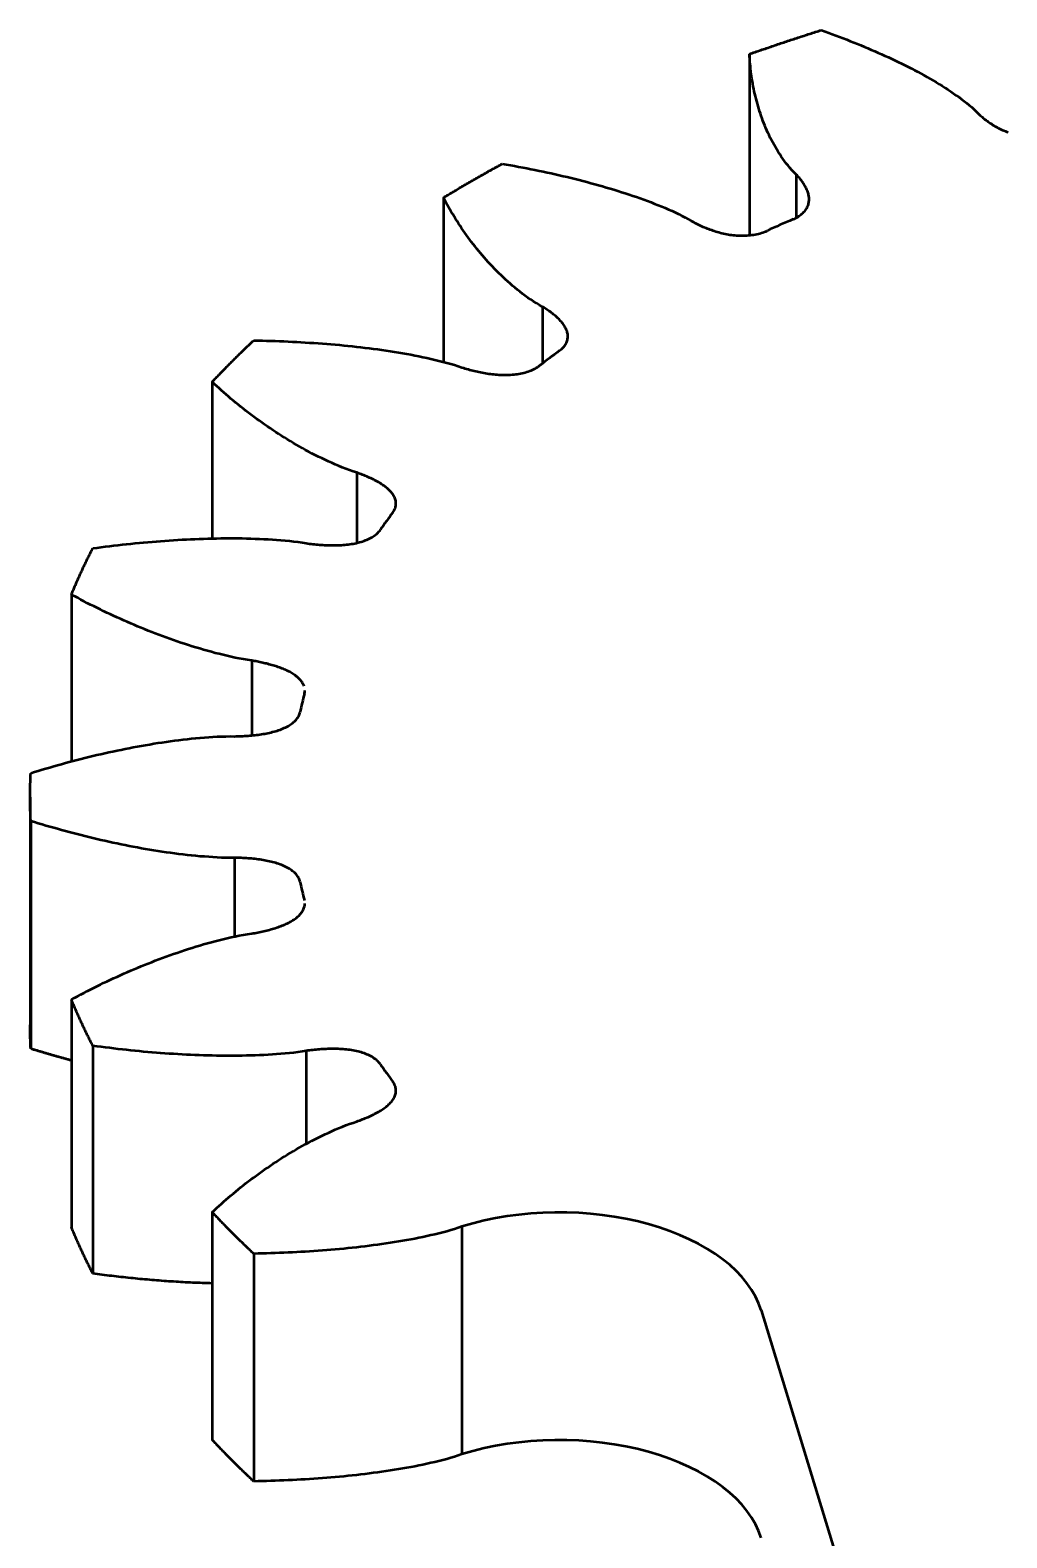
# Model space of a CAD drawing. Header units: inches. Extents: x -122986 to 27550, y -4965 to 6170.
# Drawn here: x 5648.99 to 5670.01, y 444.71 to 477.15 of the extents above; entities that cross this region are included whole.
import ezdxf

# ---------------------------------------------------------------- set-up
doc = ezdxf.new("R2010")
doc.units = ezdxf.units.IN
doc.header["$LTSCALE"] = 2
doc.header["$MEASUREMENT"] = 0
doc.layers.add('1 Đậm', color=7, linetype='Continuous', lineweight=50)

msp = doc.modelspace()

# ---------------------------------------------------------------- linework, layer by layer
at = {"layer": '1 Đậm', "lineweight": 50}
for p, q in [((5664.469, 476.634), (5664.469, 472.739)), ((5665.476, 474.046), (5665.476, 473.137)), ((5657.883, 473.547), (5657.883, 470.014)), ((5660.016, 471.197), (5660.016, 469.98)), ((5652.905, 469.58), (5652.905, 466.213)), ((5656.019, 467.63), (5656.019, 466.126)), ((5649.875, 465.005), (5649.875, 461.41)), ((5653.757, 463.586), (5653.757, 461.981)), ((5648.987, 460.649), (5648.987, 455.75)), ((5649, 460.132), (5649, 455.233)), ((5653.385, 459.342), (5653.385, 457.645)), ((5649.875, 456.293), (5649.875, 451.394)), ((5650.338, 455.295), (5650.338, 450.396)), ((5654.928, 455.187), (5654.928, 453.173)), ((5652.905, 451.717), (5652.905, 446.818)), ((5658.281, 451.405), (5658.281, 446.506)), ((5653.799, 450.823), (5653.799, 445.924)), ((5664.72, 449.608), (5673.528, 420.824))]:
    msp.add_line(p, q, dxfattribs=at)
for points in [[(5664.469, 476.634), (5664.499, 476.645), (5664.53, 476.656), (5664.56, 476.667), (5664.591, 476.677), (5664.622, 476.688), (5664.652, 476.699), (5664.683, 476.71), (5664.713, 476.72), (5664.744, 476.731), (5664.775, 476.742), (5664.805, 476.752), (5664.836, 476.763), (5664.867, 476.773), (5664.898, 476.784), (5664.928, 476.794), (5664.959, 476.805), (5664.99, 476.815), (5665.021, 476.826), (5665.052, 476.836), (5665.083, 476.847), (5665.113, 476.857), (5665.144, 476.868), (5665.175, 476.878), (5665.206, 476.888), (5665.237, 476.899), (5665.268, 476.909), (5665.299, 476.919), (5665.33, 476.93), (5665.361, 476.94), (5665.392, 476.95), (5665.423, 476.96), (5665.455, 476.97), (5665.486, 476.981), (5665.517, 476.991), (5665.548, 477.001), (5665.579, 477.011), (5665.61, 477.021), (5665.642, 477.031), (5665.673, 477.041), (5665.704, 477.051), (5665.735, 477.061), (5665.767, 477.071), (5665.798, 477.081), (5665.829, 477.091), (5665.861, 477.101), (5665.892, 477.111), (5665.924, 477.121), (5665.955, 477.131), (5665.986, 477.141), (5666.018, 477.151)], [(5666.018, 477.151), (5666.097, 477.122), (5666.175, 477.094), (5666.253, 477.065), (5666.331, 477.036), (5666.409, 477.007), (5666.486, 476.977), (5666.563, 476.947), (5666.64, 476.917), (5666.716, 476.887), (5666.792, 476.856), (5666.867, 476.825), (5666.943, 476.794), (5667.018, 476.762), (5667.092, 476.73), (5667.166, 476.698), (5667.24, 476.665), (5667.313, 476.633), (5667.386, 476.6), (5667.459, 476.566), (5667.531, 476.533), (5667.603, 476.499), (5667.674, 476.464), (5667.744, 476.43), (5667.815, 476.395), (5667.885, 476.36), (5667.954, 476.324), (5668.023, 476.288), (5668.091, 476.252), (5668.159, 476.216), (5668.226, 476.179), (5668.293, 476.142), (5668.359, 476.104), (5668.424, 476.066), (5668.489, 476.028), (5668.553, 475.989), (5668.616, 475.95), (5668.679, 475.91), (5668.741, 475.871), (5668.802, 475.83), (5668.862, 475.79), (5668.921, 475.748), (5668.98, 475.707), (5669.037, 475.665), (5669.093, 475.622), (5669.148, 475.579), (5669.201, 475.535), (5669.253, 475.491), (5669.304, 475.446), (5669.352, 475.4), (5669.396, 475.353)], [(5665.476, 474.046), (5665.428, 474.092), (5665.383, 474.139), (5665.341, 474.187), (5665.3, 474.235), (5665.262, 474.283), (5665.224, 474.332), (5665.188, 474.382), (5665.154, 474.431), (5665.121, 474.481), (5665.089, 474.532), (5665.058, 474.582), (5665.028, 474.633), (5664.999, 474.684), (5664.971, 474.735), (5664.944, 474.786), (5664.918, 474.837), (5664.893, 474.889), (5664.868, 474.94), (5664.845, 474.992), (5664.823, 475.044), (5664.801, 475.096), (5664.78, 475.148), (5664.76, 475.201), (5664.74, 475.253), (5664.722, 475.306), (5664.704, 475.358), (5664.687, 475.411), (5664.67, 475.463), (5664.654, 475.516), (5664.639, 475.569), (5664.625, 475.622), (5664.611, 475.675), (5664.598, 475.728), (5664.586, 475.781), (5664.574, 475.834), (5664.563, 475.887), (5664.552, 475.94), (5664.542, 475.993), (5664.533, 476.047), (5664.524, 476.1), (5664.516, 476.153), (5664.509, 476.207), (5664.502, 476.26), (5664.495, 476.313), (5664.49, 476.367), (5664.484, 476.42), (5664.48, 476.474), (5664.476, 476.527), (5664.472, 476.581), (5664.469, 476.634)], [(5669.396, 475.353), (5669.415, 475.335), (5669.435, 475.317), (5669.455, 475.3), (5669.475, 475.282), (5669.496, 475.265), (5669.517, 475.247), (5669.539, 475.23), (5669.561, 475.213), (5669.583, 475.197), (5669.606, 475.18), (5669.63, 475.164), (5669.653, 475.148), (5669.677, 475.132), (5669.702, 475.116), (5669.727, 475.101), (5669.753, 475.086), (5669.779, 475.071), (5669.806, 475.056), (5669.833, 475.042), (5669.86, 475.028), (5669.889, 475.015), (5669.917, 475.002), (5669.947, 474.989), (5669.977, 474.977), (5670.007, 474.965), (5670.038, 474.954)], [(5657.883, 473.547), (5657.907, 473.562), (5657.932, 473.577), (5657.956, 473.592), (5657.981, 473.606), (5658.006, 473.621), (5658.031, 473.636), (5658.055, 473.651), (5658.08, 473.666), (5658.105, 473.681), (5658.13, 473.696), (5658.155, 473.711), (5658.18, 473.725), (5658.205, 473.74), (5658.23, 473.755), (5658.255, 473.77), (5658.28, 473.785), (5658.305, 473.799), (5658.33, 473.814), (5658.355, 473.829), (5658.38, 473.843), (5658.405, 473.858), (5658.43, 473.873), (5658.456, 473.887), (5658.481, 473.902), (5658.506, 473.917), (5658.532, 473.931), (5658.557, 473.946), (5658.582, 473.96), (5658.608, 473.975), (5658.633, 473.99), (5658.659, 474.004), (5658.684, 474.019), (5658.71, 474.033), (5658.735, 474.048), (5658.761, 474.062), (5658.786, 474.076), (5658.812, 474.091), (5658.837, 474.105), (5658.863, 474.12), (5658.889, 474.134), (5658.915, 474.148), (5658.94, 474.163), (5658.966, 474.177), (5658.992, 474.191), (5659.018, 474.206), (5659.044, 474.22), (5659.07, 474.234), (5659.095, 474.248), (5659.121, 474.263), (5659.147, 474.277)], [(5659.147, 474.277), (5659.236, 474.261), (5659.325, 474.245), (5659.413, 474.229), (5659.501, 474.213), (5659.589, 474.196), (5659.677, 474.179), (5659.765, 474.162), (5659.853, 474.144), (5659.94, 474.126), (5660.027, 474.108), (5660.114, 474.089), (5660.201, 474.07), (5660.287, 474.051), (5660.373, 474.031), (5660.46, 474.011), (5660.545, 473.991), (5660.631, 473.97), (5660.716, 473.949), (5660.801, 473.928), (5660.886, 473.906), (5660.97, 473.884), (5661.054, 473.861), (5661.138, 473.839), (5661.222, 473.815), (5661.305, 473.792), (5661.388, 473.768), (5661.471, 473.744), (5661.553, 473.719), (5661.635, 473.694), (5661.716, 473.668), (5661.797, 473.642), (5661.878, 473.616), (5661.958, 473.589), (5662.038, 473.561), (5662.117, 473.534), (5662.196, 473.505), (5662.274, 473.476), (5662.351, 473.447), (5662.428, 473.417), (5662.505, 473.387), (5662.58, 473.356), (5662.655, 473.325), (5662.73, 473.292), (5662.803, 473.26), (5662.875, 473.226), (5662.947, 473.192), (5663.017, 473.157), (5663.085, 473.121), (5663.152, 473.084), (5663.216, 473.045)], [(5665.407, 473.081), (5665.436, 473.094), (5665.464, 473.108), (5665.49, 473.122), (5665.516, 473.137), (5665.54, 473.153), (5665.563, 473.17), (5665.585, 473.186), (5665.606, 473.204), (5665.625, 473.222), (5665.643, 473.24), (5665.66, 473.259), (5665.675, 473.278), (5665.689, 473.298), (5665.701, 473.318), (5665.712, 473.338), (5665.722, 473.358), (5665.73, 473.379), (5665.737, 473.4), (5665.743, 473.421), (5665.747, 473.442), (5665.751, 473.463), (5665.753, 473.484), (5665.754, 473.505), (5665.753, 473.526), (5665.752, 473.547), (5665.75, 473.568), (5665.747, 473.589), (5665.742, 473.61), (5665.737, 473.631), (5665.731, 473.652), (5665.724, 473.673), (5665.717, 473.693), (5665.708, 473.714), (5665.699, 473.734), (5665.689, 473.755), (5665.678, 473.775), (5665.667, 473.795), (5665.655, 473.815), (5665.643, 473.835), (5665.63, 473.855), (5665.617, 473.875), (5665.603, 473.894), (5665.589, 473.914), (5665.574, 473.933), (5665.559, 473.952), (5665.543, 473.971), (5665.527, 473.99), (5665.51, 474.009), (5665.494, 474.028), (5665.476, 474.046)], [(5660.016, 471.197), (5659.949, 471.234), (5659.884, 471.273), (5659.822, 471.313), (5659.761, 471.353), (5659.702, 471.394), (5659.644, 471.436), (5659.587, 471.478), (5659.532, 471.521), (5659.477, 471.564), (5659.424, 471.608), (5659.371, 471.652), (5659.32, 471.697), (5659.269, 471.742), (5659.219, 471.787), (5659.17, 471.832), (5659.122, 471.878), (5659.074, 471.924), (5659.028, 471.97), (5658.982, 472.017), (5658.937, 472.064), (5658.893, 472.111), (5658.849, 472.158), (5658.806, 472.205), (5658.764, 472.253), (5658.723, 472.301), (5658.682, 472.349), (5658.642, 472.397), (5658.602, 472.446), (5658.563, 472.494), (5658.525, 472.543), (5658.487, 472.592), (5658.45, 472.641), (5658.414, 472.69), (5658.378, 472.739), (5658.343, 472.789), (5658.308, 472.839), (5658.274, 472.888), (5658.241, 472.938), (5658.208, 472.988), (5658.176, 473.039), (5658.144, 473.089), (5658.113, 473.139), (5658.082, 473.19), (5658.052, 473.241), (5658.022, 473.291), (5657.993, 473.342), (5657.965, 473.393), (5657.937, 473.444), (5657.91, 473.495), (5657.883, 473.547)], [(5663.216, 473.045), (5663.243, 473.031), (5663.27, 473.016), (5663.297, 473.002), (5663.325, 472.989), (5663.353, 472.975), (5663.381, 472.961), (5663.409, 472.948), (5663.438, 472.935), (5663.467, 472.922), (5663.497, 472.91), (5663.527, 472.897), (5663.557, 472.885), (5663.587, 472.874), (5663.618, 472.862), (5663.649, 472.851), (5663.681, 472.84), (5663.713, 472.83), (5663.745, 472.82), (5663.777, 472.81), (5663.81, 472.801), (5663.844, 472.792), (5663.877, 472.784), (5663.911, 472.776), (5663.946, 472.769), (5663.98, 472.762), (5664.015, 472.756), (5664.05, 472.75), (5664.086, 472.745), (5664.122, 472.741), (5664.158, 472.737), (5664.194, 472.734), (5664.231, 472.732), (5664.267, 472.731), (5664.304, 472.73), (5664.34, 472.73), (5664.377, 472.731), (5664.413, 472.733), (5664.45, 472.736), (5664.486, 472.739), (5664.522, 472.744), (5664.557, 472.749), (5664.592, 472.755), (5664.627, 472.762), (5664.661, 472.77), (5664.694, 472.778), (5664.727, 472.788), (5664.759, 472.798), (5664.79, 472.809), (5664.82, 472.821), (5664.849, 472.834)], [(5660.382, 470.255), (5660.404, 470.271), (5660.424, 470.289), (5660.444, 470.307), (5660.462, 470.325), (5660.478, 470.344), (5660.493, 470.363), (5660.507, 470.383), (5660.519, 470.403), (5660.529, 470.423), (5660.538, 470.444), (5660.546, 470.464), (5660.552, 470.485), (5660.556, 470.506), (5660.559, 470.527), (5660.561, 470.548), (5660.561, 470.57), (5660.56, 470.591), (5660.558, 470.612), (5660.554, 470.633), (5660.549, 470.654), (5660.543, 470.675), (5660.535, 470.695), (5660.526, 470.716), (5660.517, 470.736), (5660.506, 470.756), (5660.494, 470.776), (5660.482, 470.796), (5660.468, 470.816), (5660.454, 470.835), (5660.439, 470.854), (5660.423, 470.873), (5660.406, 470.892), (5660.389, 470.911), (5660.371, 470.929), (5660.352, 470.947), (5660.333, 470.965), (5660.313, 470.983), (5660.293, 471.001), (5660.272, 471.018), (5660.25, 471.035), (5660.229, 471.052), (5660.207, 471.069), (5660.184, 471.086), (5660.161, 471.102), (5660.138, 471.119), (5660.114, 471.135), (5660.09, 471.151), (5660.065, 471.166), (5660.041, 471.182), (5660.016, 471.197)], [(5652.905, 469.58), (5652.922, 469.598), (5652.939, 469.616), (5652.956, 469.634), (5652.973, 469.652), (5652.99, 469.671), (5653.008, 469.689), (5653.025, 469.707), (5653.042, 469.725), (5653.06, 469.743), (5653.077, 469.761), (5653.094, 469.779), (5653.112, 469.797), (5653.129, 469.815), (5653.147, 469.833), (5653.164, 469.851), (5653.182, 469.869), (5653.199, 469.887), (5653.217, 469.905), (5653.235, 469.923), (5653.252, 469.941), (5653.27, 469.959), (5653.288, 469.977), (5653.306, 469.995), (5653.324, 470.013), (5653.341, 470.031), (5653.359, 470.048), (5653.377, 470.066), (5653.395, 470.084), (5653.413, 470.102), (5653.431, 470.12), (5653.449, 470.138), (5653.467, 470.156), (5653.486, 470.173), (5653.504, 470.191), (5653.522, 470.209), (5653.54, 470.227), (5653.559, 470.244), (5653.577, 470.262), (5653.595, 470.28), (5653.614, 470.298), (5653.632, 470.315), (5653.65, 470.333), (5653.669, 470.351), (5653.687, 470.368), (5653.706, 470.386), (5653.725, 470.404), (5653.743, 470.421), (5653.762, 470.439), (5653.781, 470.457), (5653.799, 470.474)], [(5653.799, 470.474), (5653.892, 470.472), (5653.985, 470.47), (5654.077, 470.468), (5654.17, 470.465), (5654.262, 470.462), (5654.355, 470.459), (5654.448, 470.455), (5654.54, 470.451), (5654.632, 470.447), (5654.725, 470.442), (5654.817, 470.437), (5654.909, 470.432), (5655.002, 470.426), (5655.094, 470.42), (5655.186, 470.414), (5655.278, 470.407), (5655.37, 470.4), (5655.461, 470.392), (5655.553, 470.384), (5655.645, 470.376), (5655.736, 470.367), (5655.827, 470.358), (5655.919, 470.348), (5656.01, 470.338), (5656.101, 470.328), (5656.192, 470.317), (5656.282, 470.306), (5656.373, 470.295), (5656.463, 470.283), (5656.553, 470.27), (5656.643, 470.257), (5656.733, 470.244), (5656.822, 470.23), (5656.912, 470.215), (5657.001, 470.2), (5657.089, 470.184), (5657.178, 470.168), (5657.266, 470.152), (5657.354, 470.134), (5657.441, 470.116), (5657.528, 470.098), (5657.615, 470.079), (5657.701, 470.059), (5657.786, 470.038), (5657.871, 470.017), (5657.955, 469.994), (5658.039, 469.971), (5658.121, 469.946), (5658.202, 469.92), (5658.281, 469.893)], [(5658.281, 469.893), (5658.314, 469.883), (5658.346, 469.873), (5658.379, 469.863), (5658.412, 469.854), (5658.445, 469.845), (5658.478, 469.836), (5658.512, 469.828), (5658.545, 469.819), (5658.579, 469.811), (5658.613, 469.804), (5658.648, 469.796), (5658.682, 469.789), (5658.717, 469.782), (5658.752, 469.776), (5658.787, 469.77), (5658.822, 469.764), (5658.858, 469.759), (5658.893, 469.754), (5658.929, 469.749), (5658.965, 469.745), (5659.001, 469.742), (5659.037, 469.739), (5659.074, 469.737), (5659.11, 469.735), (5659.146, 469.733), (5659.183, 469.733), (5659.22, 469.732), (5659.256, 469.733), (5659.293, 469.734), (5659.329, 469.736), (5659.366, 469.739), (5659.402, 469.742), (5659.438, 469.746), (5659.473, 469.751), (5659.509, 469.756), (5659.543, 469.763), (5659.578, 469.77), (5659.612, 469.778), (5659.645, 469.787), (5659.678, 469.796), (5659.71, 469.807), (5659.741, 469.818), (5659.771, 469.83), (5659.8, 469.842), (5659.829, 469.856), (5659.856, 469.87), (5659.882, 469.884), (5659.907, 469.9), (5659.931, 469.916), (5659.954, 469.933)], [(5656.019, 467.63), (5655.937, 467.655), (5655.858, 467.683), (5655.78, 467.712), (5655.703, 467.742), (5655.627, 467.773), (5655.553, 467.804), (5655.479, 467.837), (5655.406, 467.87), (5655.334, 467.904), (5655.262, 467.938), (5655.192, 467.973), (5655.122, 468.008), (5655.053, 468.044), (5654.985, 468.08), (5654.917, 468.116), (5654.85, 468.153), (5654.784, 468.191), (5654.718, 468.228), (5654.653, 468.266), (5654.588, 468.305), (5654.524, 468.344), (5654.461, 468.383), (5654.398, 468.422), (5654.336, 468.462), (5654.275, 468.502), (5654.214, 468.542), (5654.153, 468.583), (5654.093, 468.624), (5654.034, 468.665), (5653.975, 468.706), (5653.917, 468.748), (5653.859, 468.79), (5653.802, 468.832), (5653.745, 468.874), (5653.689, 468.917), (5653.633, 468.96), (5653.578, 469.003), (5653.523, 469.046), (5653.469, 469.089), (5653.416, 469.133), (5653.362, 469.177), (5653.31, 469.221), (5653.257, 469.265), (5653.206, 469.31), (5653.154, 469.354), (5653.104, 469.399), (5653.053, 469.444), (5653.003, 469.489), (5652.954, 469.534), (5652.905, 469.58)], [(5656.795, 466.773), (5656.808, 466.793), (5656.82, 466.813), (5656.831, 466.833), (5656.84, 466.854), (5656.848, 466.874), (5656.853, 466.895), (5656.858, 466.916), (5656.86, 466.937), (5656.861, 466.958), (5656.861, 466.98), (5656.859, 467.001), (5656.856, 467.022), (5656.851, 467.043), (5656.844, 467.063), (5656.836, 467.084), (5656.827, 467.105), (5656.816, 467.125), (5656.805, 467.145), (5656.791, 467.165), (5656.777, 467.184), (5656.762, 467.203), (5656.745, 467.222), (5656.728, 467.241), (5656.709, 467.259), (5656.69, 467.277), (5656.67, 467.294), (5656.649, 467.312), (5656.627, 467.328), (5656.604, 467.345), (5656.581, 467.361), (5656.557, 467.377), (5656.532, 467.393), (5656.507, 467.408), (5656.482, 467.423), (5656.455, 467.438), (5656.429, 467.453), (5656.402, 467.467), (5656.374, 467.481), (5656.346, 467.495), (5656.318, 467.508), (5656.289, 467.521), (5656.26, 467.534), (5656.231, 467.547), (5656.201, 467.559), (5656.172, 467.572), (5656.141, 467.584), (5656.111, 467.595), (5656.08, 467.607), (5656.05, 467.618), (5656.019, 467.63)], [(5650.338, 466.002), (5650.428, 466.014), (5650.519, 466.026), (5650.609, 466.038), (5650.7, 466.049), (5650.791, 466.06), (5650.882, 466.07), (5650.973, 466.081), (5651.064, 466.091), (5651.155, 466.1), (5651.246, 466.109), (5651.338, 466.118), (5651.429, 466.127), (5651.521, 466.135), (5651.613, 466.143), (5651.704, 466.151), (5651.796, 466.158), (5651.888, 466.165), (5651.98, 466.171), (5652.072, 466.177), (5652.165, 466.183), (5652.257, 466.188), (5652.349, 466.193), (5652.442, 466.197), (5652.534, 466.201), (5652.627, 466.205), (5652.719, 466.208), (5652.812, 466.211), (5652.904, 466.213), (5652.997, 466.215), (5653.09, 466.216), (5653.182, 466.217), (5653.275, 466.218), (5653.368, 466.217), (5653.461, 466.217), (5653.553, 466.216), (5653.646, 466.214), (5653.739, 466.211), (5653.831, 466.208), (5653.924, 466.205), (5654.016, 466.201), (5654.108, 466.196), (5654.201, 466.19), (5654.293, 466.184), (5654.385, 466.176), (5654.476, 466.168), (5654.568, 466.159), (5654.659, 466.149), (5654.749, 466.138), (5654.839, 466.125), (5654.928, 466.11)], [(5654.928, 466.11), (5654.964, 466.105), (5655, 466.101), (5655.036, 466.096), (5655.071, 466.092), (5655.107, 466.088), (5655.144, 466.085), (5655.18, 466.082), (5655.216, 466.079), (5655.252, 466.076), (5655.289, 466.074), (5655.325, 466.072), (5655.362, 466.07), (5655.398, 466.069), (5655.435, 466.068), (5655.471, 466.067), (5655.508, 466.067), (5655.545, 466.067), (5655.581, 466.067), (5655.618, 466.068), (5655.654, 466.07), (5655.691, 466.072), (5655.727, 466.075), (5655.763, 466.078), (5655.799, 466.081), (5655.835, 466.085), (5655.871, 466.09), (5655.906, 466.095), (5655.941, 466.101), (5655.976, 466.108), (5656.01, 466.115), (5656.044, 466.123), (5656.078, 466.132), (5656.111, 466.141), (5656.143, 466.151), (5656.175, 466.162), (5656.205, 466.173), (5656.235, 466.185), (5656.265, 466.198), (5656.293, 466.211), (5656.32, 466.226), (5656.346, 466.24), (5656.371, 466.256), (5656.395, 466.272), (5656.418, 466.288), (5656.439, 466.305), (5656.459, 466.323), (5656.478, 466.341), (5656.495, 466.36), (5656.511, 466.379), (5656.526, 466.398)], [(5649.875, 465.005), (5649.883, 465.025), (5649.892, 465.045), (5649.9, 465.065), (5649.909, 465.085), (5649.917, 465.105), (5649.926, 465.125), (5649.934, 465.145), (5649.943, 465.165), (5649.951, 465.185), (5649.96, 465.205), (5649.969, 465.225), (5649.977, 465.245), (5649.986, 465.265), (5649.995, 465.285), (5650.004, 465.305), (5650.013, 465.325), (5650.022, 465.345), (5650.031, 465.365), (5650.04, 465.385), (5650.049, 465.405), (5650.058, 465.425), (5650.067, 465.445), (5650.076, 465.465), (5650.085, 465.485), (5650.095, 465.505), (5650.104, 465.525), (5650.113, 465.545), (5650.123, 465.565), (5650.132, 465.585), (5650.141, 465.605), (5650.151, 465.625), (5650.16, 465.645), (5650.17, 465.665), (5650.18, 465.684), (5650.189, 465.704), (5650.199, 465.724), (5650.208, 465.744), (5650.218, 465.764), (5650.228, 465.784), (5650.238, 465.804), (5650.248, 465.824), (5650.258, 465.843), (5650.267, 465.863), (5650.277, 465.883), (5650.287, 465.903), (5650.297, 465.923), (5650.308, 465.943), (5650.318, 465.962), (5650.328, 465.982), (5650.338, 466.002)], [(5653.757, 463.586), (5653.667, 463.598), (5653.578, 463.613), (5653.489, 463.63), (5653.402, 463.647), (5653.315, 463.666), (5653.228, 463.685), (5653.143, 463.706), (5653.057, 463.727), (5652.973, 463.748), (5652.888, 463.771), (5652.805, 463.794), (5652.721, 463.817), (5652.639, 463.842), (5652.556, 463.866), (5652.475, 463.891), (5652.393, 463.917), (5652.312, 463.943), (5652.232, 463.97), (5652.152, 463.997), (5652.073, 464.025), (5651.993, 464.052), (5651.915, 464.081), (5651.837, 464.11), (5651.759, 464.139), (5651.681, 464.168), (5651.604, 464.198), (5651.528, 464.228), (5651.452, 464.259), (5651.376, 464.29), (5651.3, 464.321), (5651.226, 464.352), (5651.151, 464.384), (5651.077, 464.416), (5651.003, 464.449), (5650.93, 464.481), (5650.857, 464.514), (5650.784, 464.548), (5650.712, 464.581), (5650.64, 464.615), (5650.569, 464.649), (5650.498, 464.684), (5650.427, 464.718), (5650.357, 464.753), (5650.287, 464.788), (5650.217, 464.824), (5650.148, 464.86), (5650.079, 464.895), (5650.011, 464.932), (5649.943, 464.968), (5649.875, 465.005)], [(5654.883, 463.036), (5654.876, 463.053), (5654.869, 463.071), (5654.86, 463.088), (5654.85, 463.105), (5654.839, 463.122), (5654.828, 463.138), (5654.815, 463.154), (5654.801, 463.17), (5654.786, 463.186), (5654.771, 463.202), (5654.755, 463.217), (5654.737, 463.232), (5654.719, 463.246), (5654.701, 463.261), (5654.681, 463.275), (5654.661, 463.288), (5654.64, 463.302), (5654.619, 463.315), (5654.597, 463.327), (5654.575, 463.34), (5654.552, 463.352), (5654.528, 463.363), (5654.504, 463.375), (5654.48, 463.386), (5654.455, 463.396), (5654.43, 463.407), (5654.405, 463.417), (5654.379, 463.427), (5654.353, 463.437), (5654.326, 463.446), (5654.3, 463.455), (5654.273, 463.464), (5654.245, 463.472), (5654.218, 463.481), (5654.19, 463.489), (5654.162, 463.497), (5654.134, 463.504), (5654.106, 463.512), (5654.078, 463.519), (5654.049, 463.526), (5654.02, 463.533), (5653.992, 463.54), (5653.963, 463.546), (5653.934, 463.552), (5653.904, 463.558), (5653.875, 463.564), (5653.846, 463.57), (5653.816, 463.575), (5653.787, 463.581), (5653.757, 463.586)], [(5654.89, 462.875), (5654.891, 462.876), (5654.891, 462.878), (5654.891, 462.879), (5654.892, 462.88), (5654.892, 462.881), (5654.892, 462.883), (5654.892, 462.884), (5654.893, 462.885), (5654.893, 462.887), (5654.893, 462.888), (5654.893, 462.889), (5654.894, 462.891), (5654.894, 462.892), (5654.894, 462.893), (5654.894, 462.894), (5654.895, 462.896), (5654.895, 462.897), (5654.895, 462.898), (5654.895, 462.9), (5654.896, 462.901), (5654.896, 462.902), (5654.896, 462.904), (5654.896, 462.905), (5654.896, 462.906), (5654.896, 462.907), (5654.897, 462.909), (5654.897, 462.91), (5654.897, 462.911), (5654.897, 462.913), (5654.897, 462.914), (5654.897, 462.915), (5654.897, 462.917), (5654.898, 462.918), (5654.898, 462.919), (5654.898, 462.921), (5654.898, 462.922), (5654.898, 462.923), (5654.898, 462.924), (5654.898, 462.926), (5654.898, 462.927), (5654.898, 462.928), (5654.898, 462.93), (5654.898, 462.931), (5654.899, 462.932), (5654.899, 462.934), (5654.899, 462.935), (5654.899, 462.936), (5654.899, 462.938), (5654.899, 462.939), (5654.899, 462.94)], [(5653.385, 461.955), (5653.422, 461.956), (5653.458, 461.957), (5653.495, 461.958), (5653.531, 461.959), (5653.568, 461.961), (5653.604, 461.963), (5653.641, 461.965), (5653.677, 461.968), (5653.713, 461.971), (5653.749, 461.974), (5653.786, 461.977), (5653.822, 461.981), (5653.857, 461.985), (5653.893, 461.99), (5653.929, 461.995), (5653.964, 462), (5654, 462.006), (5654.035, 462.012), (5654.07, 462.018), (5654.104, 462.025), (5654.139, 462.032), (5654.172, 462.04), (5654.206, 462.049), (5654.239, 462.058), (5654.272, 462.067), (5654.304, 462.077), (5654.336, 462.087), (5654.367, 462.098), (5654.398, 462.11), (5654.428, 462.122), (5654.457, 462.135), (5654.486, 462.148), (5654.513, 462.162), (5654.54, 462.176), (5654.566, 462.192), (5654.59, 462.207), (5654.614, 462.223), (5654.636, 462.24), (5654.658, 462.257), (5654.678, 462.275), (5654.696, 462.293), (5654.714, 462.312), (5654.73, 462.331), (5654.744, 462.35), (5654.757, 462.37), (5654.768, 462.39), (5654.778, 462.41), (5654.787, 462.431), (5654.793, 462.452), (5654.799, 462.473)], [(5649, 461.165), (5649.081, 461.19), (5649.163, 461.215), (5649.246, 461.24), (5649.328, 461.264), (5649.411, 461.288), (5649.494, 461.312), (5649.577, 461.336), (5649.661, 461.359), (5649.745, 461.382), (5649.829, 461.405), (5649.913, 461.427), (5649.998, 461.449), (5650.082, 461.47), (5650.167, 461.492), (5650.253, 461.513), (5650.338, 461.533), (5650.424, 461.554), (5650.51, 461.574), (5650.596, 461.593), (5650.683, 461.612), (5650.77, 461.631), (5650.857, 461.65), (5650.944, 461.668), (5651.031, 461.686), (5651.119, 461.703), (5651.207, 461.72), (5651.295, 461.736), (5651.384, 461.752), (5651.473, 461.768), (5651.561, 461.783), (5651.651, 461.798), (5651.74, 461.812), (5651.83, 461.826), (5651.92, 461.839), (5652.01, 461.852), (5652.1, 461.864), (5652.19, 461.875), (5652.281, 461.886), (5652.372, 461.897), (5652.463, 461.906), (5652.555, 461.916), (5652.646, 461.924), (5652.738, 461.931), (5652.83, 461.938), (5652.922, 461.944), (5653.015, 461.949), (5653.107, 461.953), (5653.2, 461.955), (5653.292, 461.956), (5653.385, 461.955)], [(5649, 460.132), (5648.999, 460.153), (5648.998, 460.174), (5648.997, 460.194), (5648.996, 460.215), (5648.995, 460.236), (5648.994, 460.256), (5648.994, 460.277), (5648.993, 460.298), (5648.992, 460.318), (5648.992, 460.339), (5648.991, 460.359), (5648.991, 460.38), (5648.99, 460.401), (5648.99, 460.421), (5648.989, 460.442), (5648.989, 460.463), (5648.988, 460.483), (5648.988, 460.504), (5648.988, 460.525), (5648.988, 460.545), (5648.988, 460.566), (5648.987, 460.587), (5648.987, 460.607), (5648.987, 460.628), (5648.987, 460.649), (5648.987, 460.669), (5648.987, 460.69), (5648.987, 460.711), (5648.988, 460.731), (5648.988, 460.752), (5648.988, 460.773), (5648.988, 460.793), (5648.988, 460.814), (5648.989, 460.835), (5648.989, 460.855), (5648.99, 460.876), (5648.99, 460.897), (5648.991, 460.917), (5648.991, 460.938), (5648.992, 460.958), (5648.992, 460.979), (5648.993, 461), (5648.994, 461.02), (5648.994, 461.041), (5648.995, 461.062), (5648.996, 461.082), (5648.997, 461.103), (5648.998, 461.124), (5648.999, 461.144), (5649, 461.165)], [(5653.385, 459.342), (5653.292, 459.341), (5653.2, 459.342), (5653.107, 459.344), (5653.015, 459.348), (5652.922, 459.353), (5652.83, 459.359), (5652.738, 459.366), (5652.646, 459.373), (5652.555, 459.382), (5652.463, 459.391), (5652.372, 459.401), (5652.281, 459.411), (5652.19, 459.422), (5652.1, 459.433), (5652.01, 459.446), (5651.92, 459.458), (5651.83, 459.471), (5651.74, 459.485), (5651.651, 459.499), (5651.561, 459.514), (5651.473, 459.529), (5651.384, 459.545), (5651.295, 459.561), (5651.207, 459.577), (5651.119, 459.594), (5651.031, 459.612), (5650.944, 459.629), (5650.857, 459.647), (5650.77, 459.666), (5650.683, 459.685), (5650.596, 459.704), (5650.51, 459.724), (5650.424, 459.744), (5650.338, 459.764), (5650.253, 459.784), (5650.167, 459.805), (5650.082, 459.827), (5649.998, 459.848), (5649.913, 459.87), (5649.829, 459.893), (5649.745, 459.915), (5649.661, 459.938), (5649.577, 459.962), (5649.494, 459.985), (5649.411, 460.009), (5649.328, 460.033), (5649.246, 460.057), (5649.163, 460.082), (5649.081, 460.107), (5649, 460.132)], [(5654.799, 458.825), (5654.793, 458.846), (5654.787, 458.866), (5654.778, 458.887), (5654.768, 458.907), (5654.757, 458.927), (5654.744, 458.947), (5654.73, 458.967), (5654.714, 458.986), (5654.696, 459.004), (5654.678, 459.022), (5654.658, 459.04), (5654.636, 459.057), (5654.614, 459.074), (5654.59, 459.09), (5654.566, 459.106), (5654.54, 459.121), (5654.513, 459.135), (5654.486, 459.149), (5654.457, 459.162), (5654.428, 459.175), (5654.398, 459.187), (5654.367, 459.199), (5654.336, 459.21), (5654.304, 459.22), (5654.272, 459.23), (5654.239, 459.24), (5654.206, 459.249), (5654.172, 459.257), (5654.139, 459.265), (5654.104, 459.272), (5654.07, 459.279), (5654.035, 459.286), (5654, 459.292), (5653.964, 459.297), (5653.929, 459.303), (5653.893, 459.307), (5653.857, 459.312), (5653.822, 459.316), (5653.786, 459.32), (5653.749, 459.323), (5653.713, 459.326), (5653.677, 459.329), (5653.641, 459.332), (5653.604, 459.334), (5653.568, 459.336), (5653.531, 459.338), (5653.495, 459.339), (5653.458, 459.34), (5653.422, 459.341), (5653.385, 459.342)], [(5653.757, 457.711), (5653.79, 457.717), (5653.822, 457.723), (5653.855, 457.729), (5653.887, 457.736), (5653.92, 457.742), (5653.952, 457.749), (5653.984, 457.756), (5654.016, 457.763), (5654.048, 457.771), (5654.079, 457.779), (5654.111, 457.787), (5654.142, 457.795), (5654.173, 457.803), (5654.203, 457.812), (5654.234, 457.821), (5654.264, 457.831), (5654.294, 457.84), (5654.324, 457.85), (5654.353, 457.861), (5654.382, 457.871), (5654.41, 457.882), (5654.438, 457.894), (5654.466, 457.905), (5654.493, 457.918), (5654.52, 457.93), (5654.546, 457.943), (5654.571, 457.956), (5654.596, 457.97), (5654.62, 457.984), (5654.644, 457.998), (5654.667, 458.013), (5654.689, 458.028), (5654.71, 458.044), (5654.73, 458.059), (5654.75, 458.076), (5654.768, 458.093), (5654.785, 458.11), (5654.801, 458.127), (5654.817, 458.145), (5654.83, 458.163), (5654.843, 458.181), (5654.855, 458.2), (5654.865, 458.219), (5654.874, 458.238), (5654.881, 458.257), (5654.888, 458.277), (5654.893, 458.296), (5654.896, 458.316), (5654.898, 458.336), (5654.899, 458.356)], [(5649.875, 456.293), (5649.943, 456.329), (5650.011, 456.366), (5650.079, 456.402), (5650.148, 456.438), (5650.217, 456.473), (5650.287, 456.509), (5650.357, 456.544), (5650.427, 456.579), (5650.498, 456.614), (5650.569, 456.648), (5650.64, 456.682), (5650.712, 456.716), (5650.784, 456.75), (5650.857, 456.783), (5650.93, 456.816), (5651.003, 456.849), (5651.077, 456.881), (5651.151, 456.913), (5651.226, 456.945), (5651.3, 456.977), (5651.376, 457.008), (5651.452, 457.039), (5651.528, 457.069), (5651.604, 457.099), (5651.681, 457.129), (5651.759, 457.159), (5651.837, 457.188), (5651.915, 457.216), (5651.993, 457.245), (5652.073, 457.273), (5652.152, 457.3), (5652.232, 457.327), (5652.312, 457.354), (5652.393, 457.38), (5652.475, 457.406), (5652.556, 457.431), (5652.639, 457.456), (5652.721, 457.48), (5652.805, 457.504), (5652.888, 457.527), (5652.973, 457.549), (5653.057, 457.571), (5653.143, 457.592), (5653.228, 457.612), (5653.315, 457.632), (5653.402, 457.65), (5653.489, 457.668), (5653.578, 457.684), (5653.667, 457.699), (5653.757, 457.711)], [(5650.338, 455.295), (5650.328, 455.315), (5650.318, 455.335), (5650.308, 455.355), (5650.297, 455.375), (5650.287, 455.394), (5650.277, 455.414), (5650.267, 455.434), (5650.258, 455.454), (5650.248, 455.474), (5650.238, 455.494), (5650.228, 455.513), (5650.218, 455.533), (5650.208, 455.553), (5650.199, 455.573), (5650.189, 455.593), (5650.18, 455.613), (5650.17, 455.633), (5650.16, 455.653), (5650.151, 455.673), (5650.141, 455.692), (5650.132, 455.712), (5650.123, 455.732), (5650.113, 455.752), (5650.104, 455.772), (5650.095, 455.792), (5650.085, 455.812), (5650.076, 455.832), (5650.067, 455.852), (5650.058, 455.872), (5650.049, 455.892), (5650.04, 455.912), (5650.031, 455.932), (5650.022, 455.952), (5650.013, 455.972), (5650.004, 455.992), (5649.995, 456.012), (5649.986, 456.032), (5649.977, 456.052), (5649.969, 456.072), (5649.96, 456.092), (5649.951, 456.112), (5649.943, 456.132), (5649.934, 456.152), (5649.926, 456.172), (5649.917, 456.192), (5649.909, 456.212), (5649.9, 456.233), (5649.892, 456.253), (5649.883, 456.273), (5649.875, 456.293)], [(5649, 455.233), (5648.999, 455.244), (5648.999, 455.254), (5648.998, 455.264), (5648.998, 455.275), (5648.997, 455.285), (5648.997, 455.295), (5648.996, 455.306), (5648.996, 455.316), (5648.995, 455.326), (5648.995, 455.337), (5648.995, 455.347), (5648.994, 455.357), (5648.994, 455.368), (5648.994, 455.378), (5648.993, 455.388), (5648.993, 455.399), (5648.993, 455.409), (5648.992, 455.419), (5648.992, 455.43), (5648.992, 455.44), (5648.991, 455.45), (5648.991, 455.46), (5648.991, 455.471), (5648.991, 455.481), (5648.99, 455.491), (5648.99, 455.502), (5648.99, 455.512), (5648.99, 455.522), (5648.989, 455.533), (5648.989, 455.543), (5648.989, 455.553), (5648.989, 455.564), (5648.989, 455.574), (5648.988, 455.584), (5648.988, 455.595), (5648.988, 455.605), (5648.988, 455.615), (5648.988, 455.626), (5648.988, 455.636), (5648.988, 455.646), (5648.988, 455.657), (5648.988, 455.667), (5648.987, 455.677), (5648.987, 455.688), (5648.987, 455.698), (5648.987, 455.708), (5648.987, 455.719), (5648.987, 455.729), (5648.987, 455.739), (5648.987, 455.75)], [(5649.86, 454.986), (5649.842, 454.99), (5649.825, 454.995), (5649.807, 454.999), (5649.79, 455.004), (5649.773, 455.009), (5649.755, 455.014), (5649.738, 455.018), (5649.72, 455.023), (5649.703, 455.028), (5649.686, 455.033), (5649.668, 455.037), (5649.651, 455.042), (5649.634, 455.047), (5649.616, 455.052), (5649.599, 455.057), (5649.582, 455.061), (5649.564, 455.066), (5649.547, 455.071), (5649.53, 455.076), (5649.512, 455.081), (5649.495, 455.086), (5649.478, 455.091), (5649.461, 455.096), (5649.443, 455.101), (5649.426, 455.106), (5649.409, 455.11), (5649.392, 455.115), (5649.375, 455.12), (5649.358, 455.125), (5649.34, 455.13), (5649.323, 455.136), (5649.306, 455.141), (5649.289, 455.146), (5649.272, 455.151), (5649.255, 455.156), (5649.238, 455.161), (5649.221, 455.166), (5649.204, 455.171), (5649.186, 455.176), (5649.169, 455.181), (5649.152, 455.186), (5649.135, 455.192), (5649.118, 455.197), (5649.101, 455.202), (5649.084, 455.207), (5649.067, 455.212), (5649.05, 455.218), (5649.033, 455.223), (5649.016, 455.228), (5649, 455.233)], [(5654.928, 455.187), (5654.839, 455.172), (5654.749, 455.159), (5654.659, 455.148), (5654.568, 455.138), (5654.476, 455.129), (5654.385, 455.121), (5654.293, 455.114), (5654.201, 455.107), (5654.108, 455.102), (5654.016, 455.097), (5653.924, 455.092), (5653.831, 455.089), (5653.739, 455.086), (5653.646, 455.084), (5653.553, 455.082), (5653.461, 455.081), (5653.368, 455.08), (5653.275, 455.08), (5653.182, 455.08), (5653.09, 455.081), (5652.997, 455.082), (5652.904, 455.084), (5652.812, 455.086), (5652.719, 455.089), (5652.627, 455.092), (5652.534, 455.096), (5652.442, 455.1), (5652.349, 455.104), (5652.257, 455.109), (5652.165, 455.115), (5652.072, 455.12), (5651.98, 455.126), (5651.888, 455.133), (5651.796, 455.139), (5651.704, 455.147), (5651.613, 455.154), (5651.521, 455.162), (5651.429, 455.17), (5651.338, 455.179), (5651.246, 455.188), (5651.155, 455.197), (5651.064, 455.207), (5650.973, 455.217), (5650.882, 455.227), (5650.791, 455.238), (5650.7, 455.249), (5650.609, 455.26), (5650.519, 455.271), (5650.428, 455.283), (5650.338, 455.295)], [(5656.526, 454.899), (5656.511, 454.918), (5656.495, 454.937), (5656.478, 454.956), (5656.459, 454.974), (5656.439, 454.992), (5656.418, 455.009), (5656.395, 455.026), (5656.371, 455.042), (5656.346, 455.057), (5656.32, 455.072), (5656.293, 455.086), (5656.265, 455.099), (5656.235, 455.112), (5656.205, 455.124), (5656.175, 455.135), (5656.143, 455.146), (5656.111, 455.156), (5656.078, 455.165), (5656.044, 455.174), (5656.01, 455.182), (5655.976, 455.189), (5655.941, 455.196), (5655.906, 455.202), (5655.871, 455.207), (5655.835, 455.212), (5655.799, 455.216), (5655.763, 455.22), (5655.727, 455.223), (5655.691, 455.225), (5655.654, 455.227), (5655.618, 455.229), (5655.581, 455.23), (5655.545, 455.23), (5655.508, 455.231), (5655.471, 455.23), (5655.435, 455.23), (5655.398, 455.229), (5655.362, 455.227), (5655.325, 455.226), (5655.289, 455.224), (5655.252, 455.221), (5655.216, 455.219), (5655.18, 455.216), (5655.144, 455.212), (5655.107, 455.209), (5655.071, 455.205), (5655.036, 455.201), (5655, 455.197), (5654.964, 455.192), (5654.928, 455.187)], [(5656.019, 453.668), (5656.05, 453.679), (5656.08, 453.69), (5656.111, 453.702), (5656.141, 453.714), (5656.172, 453.726), (5656.201, 453.738), (5656.231, 453.75), (5656.26, 453.763), (5656.289, 453.776), (5656.318, 453.789), (5656.346, 453.803), (5656.374, 453.816), (5656.402, 453.83), (5656.429, 453.845), (5656.455, 453.859), (5656.482, 453.874), (5656.507, 453.889), (5656.532, 453.904), (5656.557, 453.92), (5656.581, 453.936), (5656.604, 453.952), (5656.627, 453.969), (5656.649, 453.986), (5656.67, 454.003), (5656.69, 454.021), (5656.709, 454.038), (5656.728, 454.057), (5656.745, 454.075), (5656.762, 454.094), (5656.777, 454.113), (5656.791, 454.133), (5656.805, 454.153), (5656.816, 454.173), (5656.827, 454.193), (5656.836, 454.213), (5656.844, 454.234), (5656.851, 454.255), (5656.856, 454.276), (5656.859, 454.297), (5656.861, 454.318), (5656.861, 454.339), (5656.86, 454.36), (5656.858, 454.381), (5656.853, 454.402), (5656.848, 454.423), (5656.84, 454.444), (5656.831, 454.464), (5656.82, 454.484), (5656.808, 454.504), (5656.795, 454.524)], [(5652.905, 451.717), (5652.954, 451.763), (5653.003, 451.808), (5653.053, 451.853), (5653.104, 451.898), (5653.154, 451.943), (5653.206, 451.988), (5653.257, 452.032), (5653.31, 452.076), (5653.362, 452.12), (5653.416, 452.164), (5653.469, 452.208), (5653.523, 452.251), (5653.578, 452.295), (5653.633, 452.338), (5653.689, 452.38), (5653.745, 452.423), (5653.802, 452.465), (5653.859, 452.507), (5653.917, 452.549), (5653.975, 452.591), (5654.034, 452.632), (5654.093, 452.673), (5654.153, 452.714), (5654.214, 452.755), (5654.275, 452.795), (5654.336, 452.835), (5654.398, 452.875), (5654.461, 452.914), (5654.524, 452.954), (5654.588, 452.992), (5654.653, 453.031), (5654.718, 453.069), (5654.784, 453.107), (5654.85, 453.144), (5654.917, 453.181), (5654.985, 453.218), (5655.053, 453.254), (5655.122, 453.289), (5655.192, 453.325), (5655.262, 453.359), (5655.334, 453.394), (5655.406, 453.427), (5655.479, 453.46), (5655.553, 453.493), (5655.627, 453.525), (5655.703, 453.555), (5655.78, 453.585), (5655.858, 453.614), (5655.937, 453.642), (5656.019, 453.668)], [(5653.799, 450.823), (5653.781, 450.841), (5653.762, 450.858), (5653.743, 450.876), (5653.725, 450.894), (5653.706, 450.911), (5653.687, 450.929), (5653.669, 450.947), (5653.65, 450.964), (5653.632, 450.982), (5653.614, 451), (5653.595, 451.017), (5653.577, 451.035), (5653.559, 451.053), (5653.54, 451.071), (5653.522, 451.088), (5653.504, 451.106), (5653.486, 451.124), (5653.467, 451.142), (5653.449, 451.16), (5653.431, 451.177), (5653.413, 451.195), (5653.395, 451.213), (5653.377, 451.231), (5653.359, 451.249), (5653.341, 451.267), (5653.324, 451.285), (5653.306, 451.302), (5653.288, 451.32), (5653.27, 451.338), (5653.252, 451.356), (5653.235, 451.374), (5653.217, 451.392), (5653.199, 451.41), (5653.182, 451.428), (5653.164, 451.446), (5653.147, 451.464), (5653.129, 451.482), (5653.112, 451.5), (5653.094, 451.518), (5653.077, 451.536), (5653.06, 451.554), (5653.042, 451.572), (5653.025, 451.591), (5653.008, 451.609), (5652.99, 451.627), (5652.973, 451.645), (5652.956, 451.663), (5652.939, 451.681), (5652.922, 451.699), (5652.905, 451.717)], [(5650.338, 450.396), (5650.328, 450.416), (5650.318, 450.436), (5650.308, 450.456), (5650.297, 450.476), (5650.287, 450.495), (5650.277, 450.515), (5650.267, 450.535), (5650.258, 450.555), (5650.248, 450.575), (5650.238, 450.595), (5650.228, 450.614), (5650.218, 450.634), (5650.208, 450.654), (5650.199, 450.674), (5650.189, 450.694), (5650.18, 450.714), (5650.17, 450.734), (5650.16, 450.754), (5650.151, 450.774), (5650.141, 450.794), (5650.132, 450.813), (5650.123, 450.833), (5650.113, 450.853), (5650.104, 450.873), (5650.095, 450.893), (5650.085, 450.913), (5650.076, 450.933), (5650.067, 450.953), (5650.058, 450.973), (5650.049, 450.993), (5650.04, 451.013), (5650.031, 451.033), (5650.022, 451.053), (5650.013, 451.073), (5650.004, 451.093), (5649.995, 451.113), (5649.986, 451.133), (5649.977, 451.153), (5649.969, 451.173), (5649.96, 451.193), (5649.951, 451.213), (5649.943, 451.233), (5649.934, 451.253), (5649.926, 451.273), (5649.917, 451.293), (5649.909, 451.313), (5649.9, 451.334), (5649.892, 451.354), (5649.883, 451.374), (5649.875, 451.394)], [(5658.281, 451.405), (5658.202, 451.377), (5658.121, 451.351), (5658.039, 451.326), (5657.955, 451.303), (5657.871, 451.281), (5657.786, 451.259), (5657.701, 451.239), (5657.615, 451.219), (5657.528, 451.199), (5657.441, 451.181), (5657.354, 451.163), (5657.266, 451.146), (5657.178, 451.129), (5657.089, 451.113), (5657.001, 451.097), (5656.912, 451.082), (5656.822, 451.068), (5656.733, 451.054), (5656.643, 451.04), (5656.553, 451.027), (5656.463, 451.015), (5656.373, 451.003), (5656.282, 450.991), (5656.192, 450.98), (5656.101, 450.969), (5656.01, 450.959), (5655.919, 450.949), (5655.827, 450.939), (5655.736, 450.93), (5655.645, 450.921), (5655.553, 450.913), (5655.461, 450.905), (5655.37, 450.898), (5655.278, 450.89), (5655.186, 450.884), (5655.094, 450.877), (5655.002, 450.871), (5654.909, 450.865), (5654.817, 450.86), (5654.725, 450.855), (5654.632, 450.85), (5654.54, 450.846), (5654.448, 450.842), (5654.355, 450.838), (5654.262, 450.835), (5654.17, 450.832), (5654.077, 450.829), (5653.985, 450.827), (5653.892, 450.825), (5653.799, 450.823)], [(5652.904, 450.185), (5652.852, 450.186), (5652.8, 450.188), (5652.749, 450.189), (5652.697, 450.191), (5652.645, 450.193), (5652.593, 450.195), (5652.541, 450.197), (5652.49, 450.199), (5652.438, 450.201), (5652.386, 450.204), (5652.334, 450.206), (5652.283, 450.209), (5652.231, 450.212), (5652.179, 450.215), (5652.128, 450.218), (5652.076, 450.221), (5652.024, 450.224), (5651.973, 450.228), (5651.921, 450.231), (5651.87, 450.235), (5651.818, 450.239), (5651.767, 450.243), (5651.715, 450.247), (5651.664, 450.251), (5651.613, 450.255), (5651.561, 450.26), (5651.51, 450.264), (5651.459, 450.269), (5651.407, 450.273), (5651.356, 450.278), (5651.305, 450.283), (5651.254, 450.288), (5651.202, 450.293), (5651.151, 450.299), (5651.1, 450.304), (5651.049, 450.309), (5650.998, 450.315), (5650.947, 450.321), (5650.896, 450.326), (5650.845, 450.332), (5650.794, 450.338), (5650.744, 450.344), (5650.693, 450.35), (5650.642, 450.357), (5650.591, 450.363), (5650.54, 450.37), (5650.49, 450.376), (5650.439, 450.383), (5650.389, 450.389), (5650.338, 450.396)], [(5653.799, 445.924), (5653.781, 445.942), (5653.762, 445.959), (5653.743, 445.977), (5653.725, 445.995), (5653.706, 446.012), (5653.687, 446.03), (5653.669, 446.048), (5653.65, 446.065), (5653.632, 446.083), (5653.614, 446.101), (5653.595, 446.118), (5653.577, 446.136), (5653.559, 446.154), (5653.54, 446.172), (5653.522, 446.189), (5653.504, 446.207), (5653.486, 446.225), (5653.467, 446.243), (5653.449, 446.261), (5653.431, 446.278), (5653.413, 446.296), (5653.395, 446.314), (5653.377, 446.332), (5653.359, 446.35), (5653.341, 446.368), (5653.324, 446.386), (5653.306, 446.404), (5653.288, 446.421), (5653.27, 446.439), (5653.252, 446.457), (5653.235, 446.475), (5653.217, 446.493), (5653.199, 446.511), (5653.182, 446.529), (5653.164, 446.547), (5653.147, 446.565), (5653.129, 446.583), (5653.112, 446.601), (5653.094, 446.619), (5653.077, 446.637), (5653.06, 446.655), (5653.042, 446.673), (5653.025, 446.692), (5653.008, 446.71), (5652.99, 446.728), (5652.973, 446.746), (5652.956, 446.764), (5652.939, 446.782), (5652.922, 446.8), (5652.905, 446.818)], [(5658.281, 446.506), (5658.202, 446.478), (5658.121, 446.452), (5658.039, 446.428), (5657.955, 446.404), (5657.871, 446.382), (5657.786, 446.36), (5657.701, 446.34), (5657.615, 446.32), (5657.528, 446.3), (5657.441, 446.282), (5657.354, 446.264), (5657.266, 446.247), (5657.178, 446.23), (5657.089, 446.214), (5657.001, 446.198), (5656.912, 446.183), (5656.822, 446.169), (5656.733, 446.155), (5656.643, 446.141), (5656.553, 446.128), (5656.463, 446.116), (5656.373, 446.104), (5656.282, 446.092), (5656.192, 446.081), (5656.101, 446.07), (5656.01, 446.06), (5655.919, 446.05), (5655.827, 446.04), (5655.736, 446.031), (5655.645, 446.023), (5655.553, 446.014), (5655.461, 446.006), (5655.37, 445.999), (5655.278, 445.991), (5655.186, 445.985), (5655.094, 445.978), (5655.002, 445.972), (5654.909, 445.966), (5654.817, 445.961), (5654.725, 445.956), (5654.632, 445.951), (5654.54, 445.947), (5654.448, 445.943), (5654.355, 445.939), (5654.262, 445.936), (5654.17, 445.933), (5654.077, 445.93), (5653.985, 445.928), (5653.892, 445.926), (5653.799, 445.924)]]:
    msp.add_lwpolyline(points, dxfattribs=at)
for centre, major_axis, start_param, end_param in [((5681.487, 460.649), (26.875, 0), 2.212215, 2.238375), ((5681.487, 460.649), (26.875, 0), 2.474014, 2.500174), ((5681.487, 460.649), (26.875, 0), 2.735813, 2.761974), ((5681.487, 460.649), (26.875, 0), 2.997613, 3.023773), ((5681.487, 460.649), (26.875, 0), 3.259412, 3.285572), ((5681.487, 460.649), (26.875, 0), 3.521212, 3.547372), ((5660.377, 449.165), (4.41, 0), 0.174874, 2.066), ((5660.377, 444.266), (-4.41, 0), 3.316466, 5.207593)]:
    msp.add_ellipse(centre, major_axis=major_axis, ratio=0.57735, start_param=start_param, end_param=end_param, dxfattribs=at)

doc.saveas('drawing.dxf')
